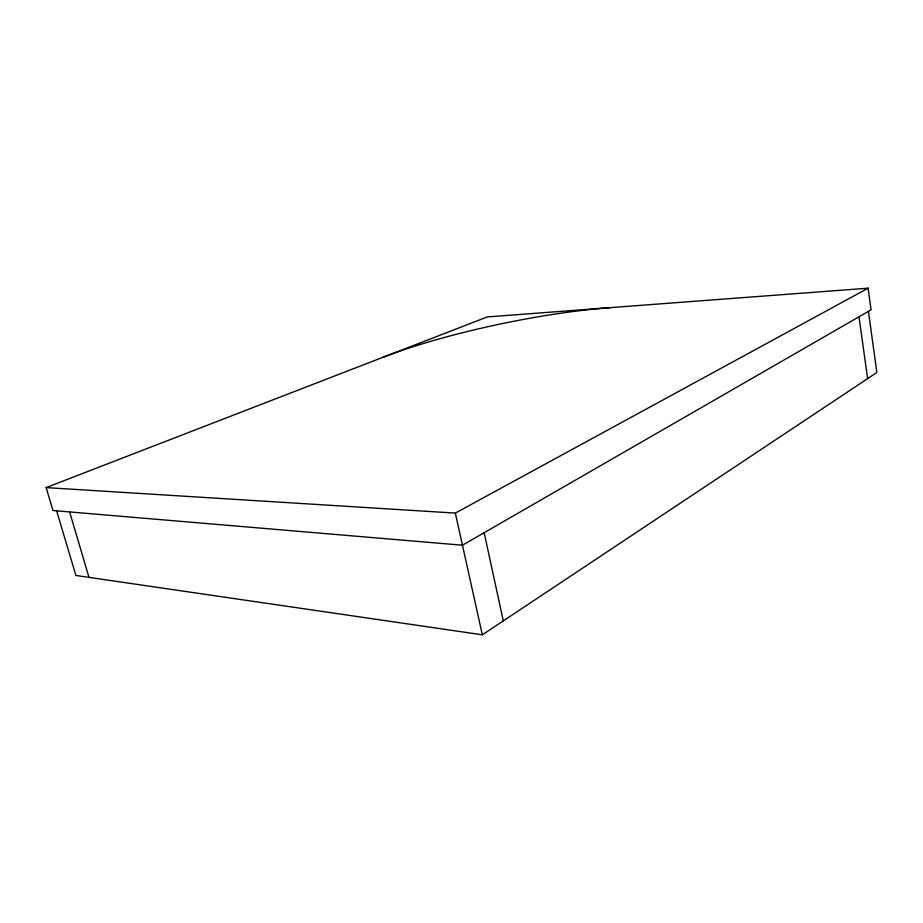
<?xml version="1.0" encoding="UTF-8"?>
<svg xmlns="http://www.w3.org/2000/svg" width="923" height="923" viewBox="0 0 923 923"><rect width="100%" height="100%" fill="white"/><g stroke="black" fill="none" stroke-linecap="round" stroke-linejoin="round"><path stroke-width="1.38" d="M56.638 510.834L75.894 575.456L482.337 634.816L876.85 372.488L868.439 311.363M46.15 487.598L455.327 513.096L868.116 288.184L871.093 309.84L462.446 545.216L52.992 510.523L46.15 487.598L487.344 316.912L868.116 288.184M69.629 511.93L88.966 577.36M455.327 513.096L482.337 634.816M484.148 532.709L503.3 620.879M859.001 316.797L867.632 378.615M383.368 357.143A181.912 32.259 -11.7 0 1 609.861 307.671"/></g></svg>
